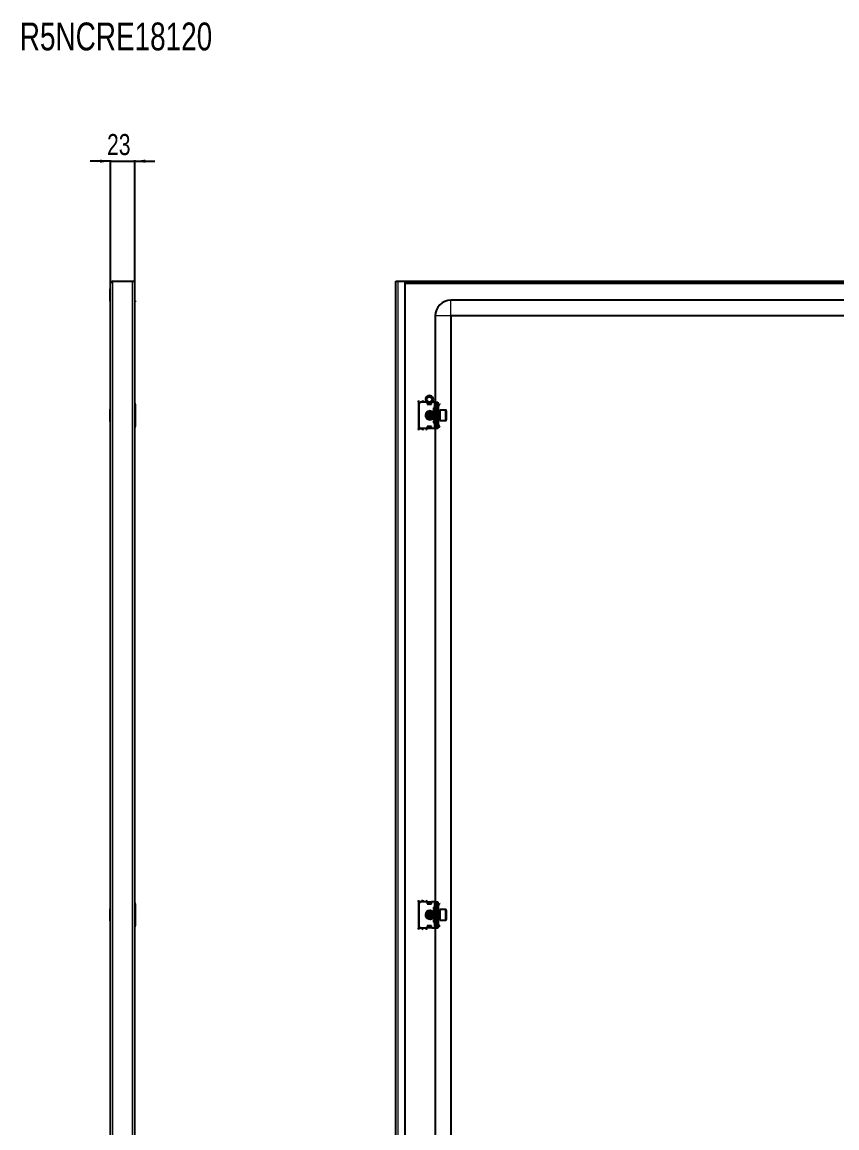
# Model space of a CAD drawing. Header units: millimetres. Extents: x -918 to 2327, y -941 to 1192.
# Drawn here: x 778 to 1553, y 140 to 1192 of the extents above; entities that cross this region are included whole.
import ezdxf

# ---------------------------------------------------------------- set-up
doc = ezdxf.new("R2010")
doc.units = ezdxf.units.MM
doc.layers.add('FORMAT', color=7, linetype='Continuous')
doc.styles.add('SLDTEXTSTYLE0', font='TXT', dxfattribs={"width": 0.75})
doc.dimstyles.new('SLDDIMSTYLE0', dxfattribs={"dimtxt": 20, "dimasz": 10, "dimexe": 0, "dimexo": 0.0625, "dimgap": 5, "dimtad": 2, "dimdec": 1, "dimrnd": 1e-09, "dimzin": 12, "dimdsep": 46, "dimtxsty": 'SLDTEXTSTYLE0', "dimsah": 1, "dimcen": 0.09, "dimadec": 0, "dimazin": 3, "dimtfac": 1, "dimtmove": 0, "dimatfit": 0, "dimfxl": 0, "dimfrac": 2, "dimtolj": 1, "dimtzin": 12, "dimarcsym": 0})

# ---------------------------------------------------------------- blocks, each defined once
blk = doc.blocks.new('_D')
at = {"layer": 'FORMAT'}
for p, q in [((862.3, 1059.7), (843, 1059.7)), ((862.3, 943.4), (862.3, 1060.7)), ((862.3, 1059.7), (885.3, 1059.7)), ((885.3, 945.5), (885.3, 1060.7)), ((885.3, 1059.7), (904.5, 1059.7))]:
    blk.add_line(p, q, dxfattribs=at)
for points in [[(862.3, 1059.7), (852.3, 1061.2), (852.3, 1058.2)], [(885.3, 1059.7), (895.3, 1058.2), (895.3, 1061.2)]]:
    blk.add_solid(points, dxfattribs=at)
at = {"layer": 'FORMAT', "insert": (859, 1085.5), "char_height": 20, "attachment_point": 1, "style": 'SLDTEXTSTYLE0'}
blk.add_mtext('23', dxfattribs=at)

msp = doc.modelspace()

# ---------------------------------------------------------------- linework, layer by layer
at = {"color": 7, "linetype": 'Continuous', "lineweight": 25}
for p, q in [((862.25, 938.31), (861.95, 938.31)), ((861.95, 927.15), (861.95, 938.31)), ((862.25, -807.37), (862.25, 943.43)), ((864.35, 945.53), (883.15, 945.53)), ((883.15, 945.53), (885.25, 945.53)), ((885.25, 945.53), (885.25, -809.47)), ((1133.47, 945.53), (1135.57, 945.53)), ((1133.47, -809.47), (1133.47, 945.53)), ((1135.57, 945.53), (1141.97, 945.53)), ((1141.97, 945.53), (1141.97, -809.47)), ((1141.97, 945.53), (2318.97, 945.53)), ((1141.97, 944.03), (2318.97, 944.03)), ((861.95, 926.74), (861.95, 927.15)), ((861.95, 926.74), (862.25, 926.74)), ((885.25, 927.03), (885.75, 927.03)), ((885.25, 925.53), (885.75, 926.03)), ((885.75, 927.03), (885.75, 926.03)), ((1717.97, 927.53), (1185.97, 927.53)), ((1170.97, 912.53), (1170.97, 830.53)), ((2274.97, 912.53), (1185.97, 912.53)), ((1185.97, 912.53), (1185.97, -776.47)), ((1154.97, 830.78), (1154.97, 805.28)), ((862.25, 823.81), (861.95, 823.81)), ((861.95, 812.24), (861.95, 823.81)), ((885.75, 828.53), (885.75, 807.53)), ((1155.47, 828.53), (1155.47, 807.53)), ((1163.47, 830.53), (1157.47, 830.53)), ((1163.47, 830.53), (1163.47, 828.53)), ((1163.67, 829.74), (1163.47, 829.85)), ((1163.47, 828.53), (1167.47, 828.53)), ((1163.67, 828.53), (1163.67, 829.74)), ((1163.72, 830.15), (1164.05, 830.38)), ((1164.22, 830.15), (1163.72, 829.79)), ((1163.72, 829.79), (1163.72, 830.15)), ((1163.72, 828.88), (1163.72, 829.79)), ((1163.72, 828.53), (1163.72, 828.88)), ((1164.22, 830.3), (1164.22, 830.15)), ((1164.22, 830.15), (1164.63, 830.15)), ((1166.03, 821.03), (1165.47, 820.47)), ((1165.47, 820.47), (1165.47, 815.58)), ((1166.08, 821.03), (1166.03, 821.03)), ((1166.03, 821.03), (1166.03, 815.03)), ((1166.47, 820.47), (1166.08, 821.03)), ((1166.08, 821.03), (1166.08, 816.88)), ((1166.32, 830.15), (1166.72, 830.15)), ((1166.86, 821.03), (1166.47, 820.47)), ((1166.47, 820.47), (1166.47, 817.09)), ((1166.72, 830.15), (1166.72, 830.3)), ((1167.22, 829.79), (1166.72, 830.15)), ((1167.08, 821.03), (1166.86, 821.03)), ((1166.86, 821.03), (1166.86, 816.88)), ((1166.89, 830.38), (1167.22, 830.15)), ((1167.47, 820.47), (1167.08, 821.03)), ((1167.08, 821.03), (1167.08, 816.88)), ((1167.22, 830.15), (1167.22, 829.79)), ((1167.47, 829.85), (1167.22, 829.71)), ((1167.22, 829.79), (1167.22, 828.88)), ((1167.22, 828.88), (1167.22, 828.53)), ((1167.3, 820.72), (1167.55, 820.58)), ((1169.97, 830.53), (1167.47, 830.53)), ((1167.47, 828.53), (1167.47, 830.53)), ((1167.86, 821.03), (1167.47, 820.47)), ((1167.47, 820.47), (1167.47, 817.09)), ((1168.08, 821.03), (1167.86, 821.03)), ((1167.86, 821.03), (1167.86, 816.88)), ((1168.47, 820.47), (1168.08, 821.03)), ((1168.08, 821.03), (1168.08, 816.88)), ((1168.86, 821.03), (1168.47, 820.47)), ((1168.47, 820.47), (1168.47, 817.09)), ((1169.08, 821.03), (1168.86, 821.03)), ((1168.86, 821.03), (1168.86, 816.88)), ((1169.47, 820.47), (1169.08, 821.03)), ((1169.08, 821.03), (1169.08, 816.88)), ((1169.47, 825.03), (1169.47, 823.03)), ((1169.97, 825.03), (1169.47, 825.03)), ((1169.47, 823.28), (1170.47, 823.28)), ((1169.47, 823.03), (1171.15, 822.06)), ((1170.97, 822.03), (1169.47, 822.03)), ((1169.47, 822.03), (1169.47, 814.03)), ((1171.47, 830.53), (1169.97, 830.53)), ((1171.47, 825.03), (1169.97, 825.03)), ((1170.47, 823.28), (1170.97, 823.28)), ((1170.97, 823.28), (1170.97, 822.16)), ((1171.47, 830.53), (1173.47, 830.53)), ((1171.47, 828.53), (1171.47, 830.53)), ((1171.47, 828.53), (1171.47, 807.53)), ((1172.47, 807.53), (1172.47, 828.53)), ((1173.47, 830.53), (1173.47, 830.26)), ((1173.47, 830.26), (1173.47, 805.79)), ((1173.47, 829.44), (1173.68, 829.23)), ((1173.97, 826.78), (1173.47, 826.78)), ((1173.97, 823.28), (1173.47, 823.28)), ((1173.86, 821.03), (1173.47, 820.47)), ((1174.08, 821.03), (1173.86, 821.03)), ((1173.86, 821.03), (1173.86, 816.88)), ((1173.97, 828.53), (1173.97, 828.07)), ((1173.97, 823.28), (1173.97, 826.78)), ((1173.97, 821.03), (1173.97, 823.28)), ((1174.06, 828.19), (1175.03, 829.17)), ((1174.41, 827.84), (1174.06, 828.19)), ((1174.47, 820.47), (1174.08, 821.03)), ((1174.08, 821.03), (1174.08, 816.88)), ((1174.41, 827.84), (1175.39, 828.81)), ((1174.86, 821.03), (1174.47, 820.47)), ((1174.47, 820.47), (1174.47, 817.09)), ((1175.22, 821.03), (1174.86, 821.03)), ((1174.86, 821.03), (1174.86, 816.88)), ((1175.03, 829.17), (1175.39, 828.81)), ((1180.87, 823.03), (1175.47, 823.03)), ((1175.47, 823.03), (1175.47, 813.03)), ((1181.47, 822.43), (1181.47, 813.63)), ((861.95, 812.24), (862.25, 812.24)), ((1164.95, 815.46), (1165.78, 815.27)), ((1165.47, 815.58), (1166.03, 815.03)), ((1166.03, 815.03), (1166.08, 815.03)), ((1166.08, 816.88), (1166.08, 815.03)), ((1166.08, 815.03), (1166.47, 815.58)), ((1166.26, 815.28), (1166.64, 815.35)), ((1166.47, 817.09), (1166.47, 815.58)), ((1166.47, 815.58), (1166.86, 815.03)), ((1166.86, 816.88), (1166.86, 815.03)), ((1166.86, 815.03), (1167.08, 815.03)), ((1167.08, 816.88), (1167.08, 815.03)), ((1167.08, 815.03), (1167.47, 815.58)), ((1167.55, 815.47), (1167.3, 815.34)), ((1167.47, 817.09), (1167.47, 815.58)), ((1167.47, 815.58), (1167.86, 815.03)), ((1167.86, 816.88), (1167.86, 815.03)), ((1167.86, 815.03), (1168.08, 815.03)), ((1168.08, 816.88), (1168.08, 815.03)), ((1168.08, 815.03), (1168.47, 815.58)), ((1168.47, 817.09), (1168.47, 815.58)), ((1168.47, 815.58), (1168.86, 815.03)), ((1168.86, 816.88), (1168.86, 815.03)), ((1168.86, 815.03), (1169.08, 815.03)), ((1169.08, 816.88), (1169.08, 815.03)), ((1169.08, 815.03), (1169.47, 815.58)), ((1169.47, 814.03), (1170.97, 814.03)), ((1171.15, 813.99), (1169.47, 813.03)), ((1169.47, 813.03), (1169.47, 811.03)), ((1170.47, 812.78), (1169.47, 812.78)), ((1169.47, 811.03), (1169.97, 811.03)), ((1169.97, 811.03), (1171.47, 811.03)), ((1170.97, 812.78), (1170.47, 812.78)), ((1170.97, 813.89), (1170.97, 812.78)), ((1173.47, 815.58), (1173.86, 815.03)), ((1173.47, 812.78), (1173.97, 812.78)), ((1173.86, 816.88), (1173.86, 815.03)), ((1173.86, 815.03), (1174.08, 815.03)), ((1173.97, 812.78), (1173.97, 815.03)), ((1173.97, 809.28), (1173.97, 812.78)), ((1174.08, 816.88), (1174.08, 815.03)), ((1174.08, 815.03), (1174.47, 815.58)), ((1174.47, 817.09), (1174.47, 815.58)), ((1174.47, 815.58), (1174.86, 815.03)), ((1174.86, 816.88), (1174.86, 815.03)), ((1174.86, 815.03), (1175.22, 815.03)), ((1175.47, 813.03), (1180.87, 813.03)), ((1163.47, 805.53), (1157.47, 805.53)), ((1162.97, 805.53), (1162.97, 805.28)), ((1167.47, 807.53), (1163.47, 807.53)), ((1163.47, 807.53), (1163.47, 805.53)), ((1163.47, 805.64), (1163.67, 805.64)), ((1163.67, 805.64), (1163.67, 807.53)), ((1163.72, 807.17), (1163.72, 807.53)), ((1163.72, 806.26), (1163.72, 807.17)), ((1163.72, 806.26), (1164.22, 805.91)), ((1163.72, 805.91), (1163.72, 806.26)), ((1164.22, 805.55), (1163.72, 805.91)), ((1166.72, 805.91), (1164.22, 805.91)), ((1164.22, 805.91), (1164.22, 805.55)), ((1166.72, 805.55), (1164.22, 805.55)), ((1166.72, 805.91), (1167.22, 806.26)), ((1166.72, 805.55), (1166.72, 805.91)), ((1167.22, 805.91), (1166.72, 805.55)), ((1167.22, 807.53), (1167.22, 807.17)), ((1167.22, 807.17), (1167.22, 806.26)), ((1167.22, 806.26), (1167.22, 805.91)), ((1167.47, 805.53), (1167.47, 807.53)), ((1169.97, 805.53), (1167.47, 805.53)), ((1171.47, 805.53), (1169.97, 805.53)), ((1170.97, 805.53), (1170.97, 355.53)), ((1171.47, 805.53), (1171.47, 807.53)), ((1173.47, 805.53), (1171.47, 805.53)), ((1173.97, 809.28), (1173.47, 809.28)), ((1173.68, 806.82), (1173.47, 806.61)), ((1173.47, 805.79), (1173.47, 805.53)), ((1173.97, 807.53), (1173.97, 807.92)), ((1174.41, 808.22), (1174.06, 807.86)), ((1174.06, 807.86), (1175.03, 806.89)), ((1174.41, 808.22), (1175.39, 807.24)), ((1175.03, 806.89), (1175.39, 807.24)), ((862.25, 348.81), (861.95, 348.81)), ((861.95, 337.24), (861.95, 348.81)), ((885.75, 353.53), (885.75, 332.53)), ((1154.97, 355.78), (1154.97, 330.28)), ((1155.47, 353.53), (1155.47, 332.53)), ((1163.47, 355.53), (1157.47, 355.53)), ((1162.97, 355.78), (1162.97, 355.53)), ((1163.47, 355.53), (1163.47, 353.53)), ((1163.67, 355.41), (1163.47, 355.41)), ((1163.47, 353.53), (1167.47, 353.53)), ((1163.67, 353.53), (1163.67, 355.41)), ((1163.72, 355.15), (1164.22, 355.5)), ((1164.22, 355.15), (1163.72, 354.79)), ((1163.72, 354.79), (1163.72, 355.15)), ((1163.72, 353.88), (1163.72, 354.79)), ((1163.72, 353.53), (1163.72, 353.88)), ((1164.22, 355.5), (1164.22, 355.15)), ((1164.22, 355.5), (1166.72, 355.5)), ((1164.22, 355.15), (1166.72, 355.15)), ((1166.72, 355.15), (1166.72, 355.5)), ((1166.72, 355.5), (1167.22, 355.15)), ((1167.22, 354.79), (1166.72, 355.15)), ((1167.22, 355.15), (1167.22, 354.79)), ((1167.22, 354.79), (1167.22, 353.88)), ((1167.22, 353.88), (1167.22, 353.53)), ((1169.97, 355.53), (1167.47, 355.53)), ((1167.47, 353.53), (1167.47, 355.53)), ((1169.47, 350.03), (1169.47, 348.03)), ((1169.97, 350.03), (1169.47, 350.03)), ((1169.47, 348.28), (1170.47, 348.28)), ((1169.47, 348.03), (1171.15, 347.06)), ((1170.97, 347.03), (1169.47, 347.03)), ((1169.47, 347.03), (1169.47, 339.03)), ((1171.47, 355.53), (1169.97, 355.53)), ((1171.47, 350.03), (1169.97, 350.03)), ((1170.47, 348.28), (1170.97, 348.28)), ((1170.97, 348.28), (1170.97, 347.16)), ((1171.47, 353.53), (1171.47, 355.53)), ((1171.47, 355.53), (1173.47, 355.53)), ((1171.47, 353.53), (1171.47, 332.53)), ((1172.47, 332.53), (1172.47, 353.53)), ((1173.47, 355.53), (1173.47, 355.26)), ((1173.47, 355.26), (1173.47, 330.79)), ((1173.47, 354.44), (1173.68, 354.23)), ((1173.97, 351.78), (1173.47, 351.78)), ((1173.97, 348.28), (1173.47, 348.28)), ((1173.97, 353.53), (1173.97, 353.07)), ((1173.97, 348.28), (1173.97, 351.78)), ((1173.97, 346.03), (1173.97, 348.28)), ((1174.06, 353.19), (1175.03, 354.17)), ((1174.41, 352.84), (1174.06, 353.19)), ((1174.41, 352.84), (1175.39, 353.81)), ((1175.03, 354.17), (1175.39, 353.81)), ((1180.87, 348.03), (1175.47, 348.03)), ((1175.47, 348.03), (1175.47, 338.03)), ((1181.47, 347.43), (1181.47, 338.63)), ((861.95, 337.24), (862.25, 337.24)), ((1164.95, 340.46), (1165.78, 340.27)), ((1166.03, 346.03), (1165.47, 345.47)), ((1165.47, 345.47), (1165.47, 340.58)), ((1165.47, 340.58), (1166.03, 340.03)), ((1166.08, 346.03), (1166.03, 346.03)), ((1166.03, 346.03), (1166.03, 340.03)), ((1166.03, 340.03), (1166.08, 340.03)), ((1166.47, 345.47), (1166.08, 346.03)), ((1166.08, 346.03), (1166.08, 341.88)), ((1166.08, 341.88), (1166.08, 340.03)), ((1166.08, 340.03), (1166.47, 340.58)), ((1166.26, 340.28), (1166.64, 340.35)), ((1166.86, 346.03), (1166.47, 345.47)), ((1166.47, 345.47), (1166.47, 342.09)), ((1166.47, 342.09), (1166.47, 340.58)), ((1166.47, 340.58), (1166.86, 340.03)), ((1167.08, 346.03), (1166.86, 346.03)), ((1166.86, 346.03), (1166.86, 341.88)), ((1166.86, 341.88), (1166.86, 340.03)), ((1166.86, 340.03), (1167.08, 340.03)), ((1167.47, 345.47), (1167.08, 346.03)), ((1167.08, 346.03), (1167.08, 341.88)), ((1167.08, 341.88), (1167.08, 340.03)), ((1167.08, 340.03), (1167.47, 340.58)), ((1167.3, 345.72), (1167.55, 345.58)), ((1167.55, 340.47), (1167.3, 340.34)), ((1167.86, 346.03), (1167.47, 345.47)), ((1167.47, 345.47), (1167.47, 342.09)), ((1167.47, 342.09), (1167.47, 340.58)), ((1167.47, 340.58), (1167.86, 340.03)), ((1168.08, 346.03), (1167.86, 346.03)), ((1167.86, 346.03), (1167.86, 341.88)), ((1167.86, 341.88), (1167.86, 340.03)), ((1167.86, 340.03), (1168.08, 340.03)), ((1168.47, 345.47), (1168.08, 346.03)), ((1168.08, 346.03), (1168.08, 341.88)), ((1168.08, 341.88), (1168.08, 340.03)), ((1168.08, 340.03), (1168.47, 340.58)), ((1168.86, 346.03), (1168.47, 345.47)), ((1168.47, 345.47), (1168.47, 342.09)), ((1168.47, 342.09), (1168.47, 340.58)), ((1168.47, 340.58), (1168.86, 340.03)), ((1169.08, 346.03), (1168.86, 346.03)), ((1168.86, 346.03), (1168.86, 341.88)), ((1168.86, 341.88), (1168.86, 340.03)), ((1168.86, 340.03), (1169.08, 340.03)), ((1169.47, 345.47), (1169.08, 346.03)), ((1169.08, 346.03), (1169.08, 341.88)), ((1169.08, 341.88), (1169.08, 340.03)), ((1169.08, 340.03), (1169.47, 340.58)), ((1169.47, 339.03), (1170.97, 339.03)), ((1171.15, 338.99), (1169.47, 338.03)), ((1169.47, 338.03), (1169.47, 336.03)), ((1170.47, 337.78), (1169.47, 337.78)), ((1170.97, 337.78), (1170.47, 337.78)), ((1170.97, 338.89), (1170.97, 337.78)), ((1173.86, 346.03), (1173.47, 345.47)), ((1173.47, 340.58), (1173.86, 340.03)), ((1173.47, 337.78), (1173.97, 337.78)), ((1174.08, 346.03), (1173.86, 346.03)), ((1173.86, 346.03), (1173.86, 341.88)), ((1173.86, 341.88), (1173.86, 340.03)), ((1173.86, 340.03), (1174.08, 340.03)), ((1173.97, 337.78), (1173.97, 340.03)), ((1173.97, 334.28), (1173.97, 337.78)), ((1174.47, 345.47), (1174.08, 346.03)), ((1174.08, 346.03), (1174.08, 341.88)), ((1174.08, 341.88), (1174.08, 340.03)), ((1174.08, 340.03), (1174.47, 340.58)), ((1174.86, 346.03), (1174.47, 345.47)), ((1174.47, 345.47), (1174.47, 342.09)), ((1174.47, 342.09), (1174.47, 340.58)), ((1174.47, 340.58), (1174.86, 340.03)), ((1175.22, 346.03), (1174.86, 346.03)), ((1174.86, 346.03), (1174.86, 341.88)), ((1174.86, 341.88), (1174.86, 340.03)), ((1174.86, 340.03), (1175.22, 340.03)), ((1175.47, 338.03), (1180.87, 338.03)), ((1163.47, 330.53), (1157.47, 330.53)), ((1162.97, 330.53), (1162.97, 330.28)), ((1163.47, 332.53), (1163.47, 330.53)), ((1167.47, 332.53), (1163.47, 332.53)), ((1163.47, 330.64), (1163.67, 330.64)), ((1163.67, 330.64), (1163.67, 332.53)), ((1163.72, 332.17), (1163.72, 332.53)), ((1163.72, 331.26), (1163.72, 332.17)), ((1163.72, 331.26), (1164.22, 330.91)), ((1163.72, 330.91), (1163.72, 331.26)), ((1164.22, 330.55), (1163.72, 330.91)), ((1166.72, 330.91), (1164.22, 330.91)), ((1164.22, 330.91), (1164.22, 330.55)), ((1166.72, 330.55), (1164.22, 330.55)), ((1166.72, 330.91), (1167.22, 331.26)), ((1166.72, 330.55), (1166.72, 330.91)), ((1167.22, 330.91), (1166.72, 330.55)), ((1167.22, 332.53), (1167.22, 332.17)), ((1167.22, 332.17), (1167.22, 331.26)), ((1167.22, 331.26), (1167.22, 330.91)), ((1167.47, 330.53), (1167.47, 332.53)), ((1169.97, 330.53), (1167.47, 330.53)), ((1169.47, 336.03), (1169.97, 336.03)), ((1169.97, 336.03), (1171.47, 336.03)), ((1171.47, 330.53), (1169.97, 330.53)), ((1170.97, 330.53), (1170.97, -194.47)), ((1171.47, 330.53), (1171.47, 332.53)), ((1173.47, 330.53), (1171.47, 330.53)), ((1173.97, 334.28), (1173.47, 334.28)), ((1173.68, 331.82), (1173.47, 331.61)), ((1173.47, 330.79), (1173.47, 330.53)), ((1173.97, 332.53), (1173.97, 332.92)), ((1174.41, 333.22), (1174.06, 332.86)), ((1174.06, 332.86), (1175.03, 331.89)), ((1174.41, 333.22), (1175.39, 332.24)), ((1175.03, 331.89), (1175.39, 332.24))]:
    msp.add_line(p, q, dxfattribs=at)
at = {"color": 8, "linetype": 'Continuous', "lineweight": 18}
for p, q in [((864.35, -809.47), (864.35, 945.53)), ((883.15, -809.47), (883.15, 945.53)), ((1135.57, 945.53), (1135.57, -809.47)), ((1141.97, 943.43), (2318.97, 943.43)), ((1185.97, 912.53), (1185.97, 927.53)), ((1185.97, 912.53), (1170.97, 912.53)), ((1154.97, 830.78), (1158.97, 830.78)), ((1158.97, 830.78), (1162.47, 830.78)), ((1167.22, 828.88), (1163.72, 828.88)), ((1169.97, 830.53), (1169.97, 825.03)), ((1170.47, 825.03), (1170.47, 823.28)), ((1170.97, 814.03), (1170.97, 822.03)), ((1172.47, 828.53), (1171.47, 828.53)), ((1173.47, 829.03), (1173.68, 829.23)), ((1173.47, 828.53), (1173.97, 828.53)), ((1175.22, 820.8), (1175.22, 821.03)), ((1175.22, 815.03), (1175.22, 820.8)), ((1180.87, 813.03), (1180.87, 823.03)), ((1169.97, 811.03), (1169.97, 805.53)), ((1170.47, 812.78), (1170.47, 811.03)), ((1154.97, 805.28), (1158.97, 805.28)), ((1162.97, 805.28), (1158.97, 805.28)), ((1163.72, 807.17), (1167.22, 807.17)), ((1171.47, 807.53), (1172.47, 807.53)), ((1173.47, 807.53), (1173.97, 807.53)), ((1173.47, 807.03), (1173.68, 806.82)), ((1154.97, 355.78), (1158.97, 355.78)), ((1158.97, 355.78), (1162.97, 355.78)), ((1167.22, 353.88), (1163.72, 353.88)), ((1169.97, 355.53), (1169.97, 350.03)), ((1170.47, 350.03), (1170.47, 348.28)), ((1170.97, 339.03), (1170.97, 347.03)), ((1172.47, 353.53), (1171.47, 353.53)), ((1173.47, 354.03), (1173.68, 354.23)), ((1173.47, 353.53), (1173.97, 353.53)), ((1180.87, 338.03), (1180.87, 348.03)), ((1170.47, 337.78), (1170.47, 336.03)), ((1175.22, 345.8), (1175.22, 346.03)), ((1175.22, 340.03), (1175.22, 345.8)), ((1154.97, 330.28), (1158.97, 330.28)), ((1162.97, 330.28), (1158.97, 330.28)), ((1163.72, 332.17), (1167.22, 332.17)), ((1169.97, 336.03), (1169.97, 330.53)), ((1171.47, 332.53), (1172.47, 332.53)), ((1173.47, 332.53), (1173.97, 332.53)), ((1173.47, 332.03), (1173.68, 331.82))]:
    msp.add_line(p, q, dxfattribs=at)
at = {"color": 7, "linetype": 'Continuous', "lineweight": 25, "flags": 128}
for points in [[(1166.64, 820.7), (1166.51, 820.73), (1166.26, 820.77)], [(1166.64, 345.7), (1166.51, 345.73), (1166.26, 345.77)]]:
    msp.add_lwpolyline(points, dxfattribs=at)
at = {"color": 7, "linetype": 'Continuous', "lineweight": 25}
for radius in [3, 2.5]:
    msp.add_circle((1165.47, 833.03), radius, dxfattribs=at)
for centre, radius, start, end in [((1185.97, 912.53), 15, 90, 180), ((1165.47, 833.03), 3.75, 0, 221.81031), ((1165.47, 833.03), 3.75, 318.18969, 0), ((883.75, 828.53), 2, 0, 41.40962), ((1157.47, 828.53), 2, 90, 180), ((1165.97, 818.03), 4, 45.71765, 270), ((1165.97, 818.03), 3, 74.33161, 285.66839), ((1165.97, 818.03), 2.76, 94.01261, 248.2426), ((1165.97, 818.03), 2.45, 101.79772, 258.20228), ((1170.97, 822.53), 0.5, 270, 0), ((1174.47, 828.53), 2, 120, 180), ((1172.97, 828.53), 1, 0, 45), ((1175.22, 821.28), 0.25, 270, 0), ((1180.87, 822.43), 0.6, 0, 90), ((1165.97, 818.03), 4, 270, 314.28235), ((1170.97, 813.53), 0.5, 0, 90), ((1175.22, 814.78), 0.25, 360, 90), ((1180.87, 813.63), 0.6, 270, 360), ((883.75, 807.53), 2, 318.59038, 0), ((1157.47, 807.53), 2, 180, 270), ((1174.47, 807.53), 2, 180, 240), ((1172.97, 807.53), 1, 315, 0), ((883.75, 353.53), 2, 0, 41.40962), ((1157.47, 353.53), 2, 90, 180), ((1165.97, 343.03), 4, 45.71765, 270), ((1170.97, 347.53), 0.5, 270, 0), ((1174.47, 353.53), 2, 120, 180), ((1172.97, 353.53), 1, 0, 45), ((1180.87, 347.43), 0.6, 0, 90), ((1165.97, 343.03), 3, 74.33161, 285.66839), ((1165.97, 343.03), 2.76, 94.01261, 248.2426), ((1165.97, 343.03), 2.45, 101.79772, 258.20228), ((1165.97, 343.03), 4, 270, 314.28235), ((1170.97, 338.53), 0.5, 0, 90), ((1175.22, 346.28), 0.25, 270, 0), ((1175.22, 339.78), 0.25, 360, 90), ((1180.87, 338.63), 0.6, 270, 360), ((883.75, 332.53), 2, 318.59038, 0), ((1157.47, 332.53), 2, 180, 270), ((1174.47, 332.53), 2, 180, 240), ((1172.97, 332.53), 1, 315, 0)]:
    msp.add_arc(centre, radius, start, end, dxfattribs=at)
at = {"color": 8, "linetype": 'Continuous', "lineweight": 18}
for centre, start, end in [((1165.97, 818.03), 38.94244, 270), ((1165.97, 818.03), 270, 321.05756), ((1165.97, 343.03), 38.94244, 270), ((1165.97, 343.03), 270, 321.05756)]:
    msp.add_arc(centre, 4.5, start, end, dxfattribs=at)
at = {"color": 7, "linetype": 'Continuous', "lineweight": 25}
for points, knots in [([(864.35, 945.53), (864.07, 945.35), (863.81, 945.18), (863.29, 944.83), (863.06, 944.65), (862.67, 944.3), (862.52, 944.13), (862.31, 943.78), (862.25, 943.6), (862.25, 943.43)], [0, 0, 0, 0, 0.25, 0.25, 0.5, 0.5, 0.75, 0.75, 1, 1, 1, 1]), ([(1154.97, 830.78), (1155.07, 831.02), (1155.26, 831.51), (1155.45, 831.9), (1155.54, 832.1)], [0, 0, 0, 0, 0.5020654, 1, 1, 1, 1]), ([(1158.4, 832.09), (1158.48, 831.93), (1158.65, 831.58), (1158.85, 831.1), (1158.96, 830.82), (1158.97, 830.78)], [0, 0, 0, 0, 0.4154826, 0.9171518, 1, 1, 1, 1]), ([(1158.97, 830.78), (1159.07, 831.02), (1159.26, 831.51), (1159.45, 831.9), (1159.54, 832.1)], [0, 0, 0, 0, 0.5020654, 1, 1, 1, 1]), ([(1174.06, 828.19), (1173.91, 828), (1173.6, 827.62), (1173.48, 827.1), (1173.47, 826.82), (1173.47, 826.78)], [0, 0, 0, 0, 0.4618628, 0.9237257, 1, 1, 1, 1]), ([(1174.41, 827.84), (1174.29, 827.69), (1174.11, 827.46), (1173.99, 827.08), (1173.98, 826.88), (1173.97, 826.78)], [0, 0, 0, 0, 0.4850424, 0.7384039, 1, 1, 1, 1]), ([(1155.54, 803.96), (1155.46, 804.12), (1155.29, 804.47), (1155.1, 804.96), (1154.99, 805.24), (1154.97, 805.28)], [0, 0, 0, 0, 0.4154826, 0.91715183, 1, 1, 1, 1]), ([(1158.97, 805.28), (1158.88, 805.03), (1158.69, 804.55), (1158.5, 804.15), (1158.4, 803.95)], [0, 0, 0, 0, 0.50206541, 1, 1, 1, 1]), ([(1159.54, 803.96), (1159.46, 804.12), (1159.29, 804.47), (1159.1, 804.96), (1158.99, 805.24), (1158.97, 805.28)], [0, 0, 0, 0, 0.4154826, 0.9171518, 1, 1, 1, 1]), ([(1162.97, 805.28), (1162.92, 805.16), (1162.83, 804.92), (1162.69, 804.57), (1162.54, 804.24), (1162.45, 804.05), (1162.4, 803.95)], [0, 0, 0, 0, 0.2474545, 0.5020799, 0.7495343, 1, 1, 1, 1]), ([(1173.47, 809.28), (1173.5, 809.03), (1173.55, 808.55), (1173.84, 808.09), (1174.03, 807.89), (1174.06, 807.86)], [0, 0, 0, 0, 0.4618628, 0.9237257, 1, 1, 1, 1]), ([(1173.97, 809.28), (1173.99, 809.09), (1174.02, 808.8), (1174.21, 808.44), (1174.34, 808.29), (1174.41, 808.22)], [0, 0, 0, 0, 0.4850424, 0.7384039, 1, 1, 1, 1]), ([(1154.97, 355.78), (1155.07, 356.02), (1155.26, 356.51), (1155.45, 356.9), (1155.54, 357.1)], [0, 0, 0, 0, 0.5020654, 1, 1, 1, 1]), ([(1158.4, 357.09), (1158.48, 356.93), (1158.65, 356.58), (1158.85, 356.1), (1158.96, 355.82), (1158.97, 355.78)], [0, 0, 0, 0, 0.4154826, 0.9171518, 1, 1, 1, 1]), ([(1158.97, 355.78), (1159.07, 356.02), (1159.26, 356.51), (1159.45, 356.9), (1159.54, 357.1)], [0, 0, 0, 0, 0.5020654, 1, 1, 1, 1]), ([(1162.4, 357.09), (1162.48, 356.93), (1162.65, 356.58), (1162.85, 356.1), (1162.96, 355.82), (1162.97, 355.78)], [0, 0, 0, 0, 0.4154826, 0.9171518, 1, 1, 1, 1]), ([(1174.06, 353.19), (1173.91, 353), (1173.6, 352.62), (1173.48, 352.1), (1173.47, 351.82), (1173.47, 351.78)], [0, 0, 0, 0, 0.4618628, 0.9237257, 1, 1, 1, 1]), ([(1174.41, 352.84), (1174.29, 352.69), (1174.11, 352.46), (1173.99, 352.08), (1173.98, 351.88), (1173.97, 351.78)], [0, 0, 0, 0, 0.4850424, 0.7384039, 1, 1, 1, 1]), ([(1155.54, 328.96), (1155.46, 329.12), (1155.29, 329.47), (1155.1, 329.96), (1154.99, 330.24), (1154.97, 330.28)], [0, 0, 0, 0, 0.4154826, 0.9171518, 1, 1, 1, 1]), ([(1158.97, 330.28), (1158.88, 330.03), (1158.69, 329.55), (1158.5, 329.15), (1158.4, 328.95)], [0, 0, 0, 0, 0.5020654, 1, 1, 1, 1]), ([(1159.54, 328.96), (1159.46, 329.12), (1159.29, 329.47), (1159.1, 329.96), (1158.99, 330.24), (1158.97, 330.28)], [0, 0, 0, 0, 0.4154826, 0.91715183, 1, 1, 1, 1]), ([(1162.97, 330.28), (1162.92, 330.16), (1162.83, 329.92), (1162.69, 329.57), (1162.54, 329.24), (1162.45, 329.05), (1162.4, 328.95)], [0, 0, 0, 0, 0.2474545, 0.5020799, 0.7495343, 1, 1, 1, 1]), ([(1173.47, 334.28), (1173.5, 334.03), (1173.55, 333.55), (1173.84, 333.09), (1174.03, 332.89), (1174.06, 332.86)], [0, 0, 0, 0, 0.4618628, 0.9237257, 1, 1, 1, 1]), ([(1173.97, 334.28), (1173.99, 334.09), (1174.02, 333.8), (1174.21, 333.44), (1174.34, 333.29), (1174.41, 333.22)], [0, 0, 0, 0, 0.4850424, 0.7384039, 1, 1, 1, 1])]:
    msp.add_open_spline(points, degree=3, knots=knots, dxfattribs=at)

# ---------------------------------------------------------------- texts
at = {"layer": 'FORMAT', "insert": (776.08, 1191.54), "char_height": 26.4583, "attachment_point": 1, "style": 'SLDTEXTSTYLE0'}
msp.add_mtext('R5NCRE18120', dxfattribs=at)

# ---------------------------------------------------------------- dimensions: what is measured, and where the dimension line sits
at = {"layer": 'FORMAT'}
dim = msp.add_linear_dim(base=(885.25, 1059.69), p1=(862.25, 943.43), p2=(885.25, 945.53), dimstyle='SLDDIMSTYLE0', dxfattribs=at)
dim.commit()
dim.dimension.update_dxf_attribs({"geometry": '_D', "text_midpoint": (873.75, 1059.69), "dimtype": 160})

doc.saveas('drawing.dxf')
